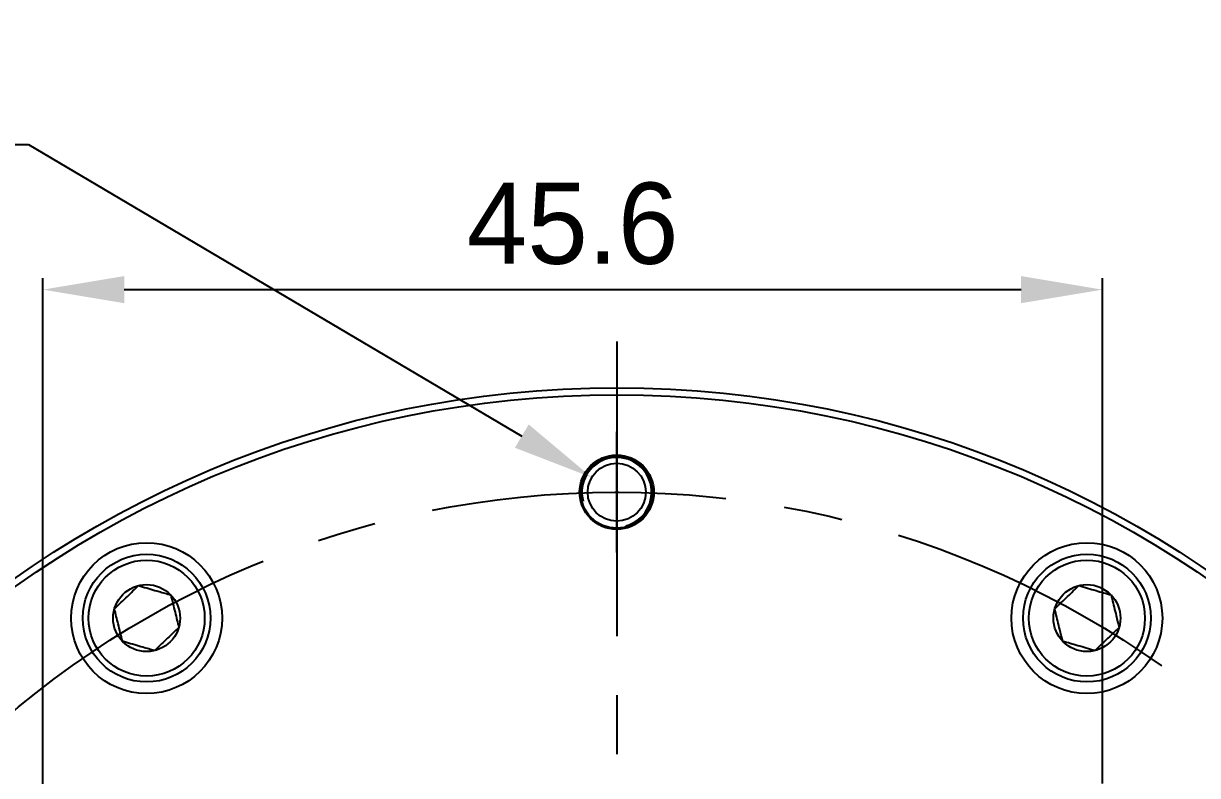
# Model space of a CAD drawing. Header units: millimetres. Extents: x 0 to 420, y 0 to 297.
# Drawn here: x 304.4 to 355, y 176.8 to 209.2 of the extents above; entities that cross this region are included whole.
import ezdxf

# ---------------------------------------------------------------- set-up
doc = ezdxf.new("R2010")
doc.units = ezdxf.units.MM
doc.header["$PDSIZE"] = -1
doc.linetypes.add('CENTERX2', pattern=[20.32, 12.7, -2.54, 2.54, -2.54])
doc.layers.add('중심선', color=1, linetype='CENTERX2')
doc.layers.add('치수선', color=3, linetype='Continuous')
doc.styles.add('누리로봇 문자스타일_20230829', font='GOTHIC.TTF')
doc.dimstyles.new('A3기본 치수스타일', dxfattribs={"dimtxt": 3.5, "dimasz": 3.5, "dimexe": 0.5, "dimexo": 0.3, "dimgap": 1, "dimtad": 1, "dimtoh": 1, "dimdec": 1, "dimzin": 12, "dimdsep": 46, "dimtxsty": '누리로봇 문자스타일_20230829', "dimcen": 0.09, "dimclrd": 3, "dimclre": 3, "dimclrt": 3, "dimadec": 0, "dimazin": 3, "dimtm": 1e-09, "dimtfac": 1, "dimtdec": 1, "dimtofl": 0, "dimtmove": 0, "dimatfit": 3, "dimfxl": 1, "dimfrac": 2, "dimarcsym": 0})
doc.dimstyles.new('A3지시선 치수스타일', dxfattribs={"dimtxt": 3.5, "dimasz": 3.5, "dimexe": 0.5, "dimexo": 0.3, "dimgap": 0.396875, "dimtad": 0, "dimtih": 1, "dimtoh": 1, "dimdec": 1, "dimzin": 12, "dimdsep": 46, "dimtxsty": '누리로봇 문자스타일_20230829', "dimcen": 0.09, "dimclrd": 3, "dimclre": 3, "dimclrt": 3, "dimadec": 0, "dimazin": 3, "dimtm": 1e-09, "dimtfac": 1, "dimtdec": 1, "dimtofl": 0, "dimtmove": 0, "dimatfit": 3, "dimfxl": 1, "dimfrac": 2, "dimarcsym": 0})

# ---------------------------------------------------------------- blocks, each defined once
blk = doc.blocks.new('*D46')
at = {"layer": 'Defpoints', "color": 0}
for p in [(350.915, 197.727), (350.915, 176.143), (305.286, 174.131)]:
    blk.add_point(p, dxfattribs=at)
at = {"layer": '치수선', "color": 3, "lineweight": -2}
for p, q in [((305.286, 174.431), (305.286, 198.227)), ((350.915, 176.443), (350.915, 198.227)), ((308.786, 197.727), (347.415, 197.727))]:
    blk.add_line(p, q, dxfattribs=at)
at = {"layer": '치수선', "color": 3}
for points in [[(308.786, 198.311), (308.786, 197.144), (305.286, 197.727)], [(347.415, 198.311), (347.415, 197.144), (350.915, 197.727)]]:
    blk.add_solid(points, dxfattribs=at)
at = {"layer": '치수선', "color": 3, "insert": (328.1, 200.565), "char_height": 3.5, "attachment_point": 5, "style": '누리로봇 문자스타일_20230829'}
blk.add_mtext('45.6', dxfattribs=at)
blk = doc.blocks.new('*U52')
at = {"layer": '중심선'}
blk.add_line((-2.252, -1.3), (2.252, 1.3), dxfattribs=at)
blk = doc.blocks.new('*U54')
at = {"color": 0, "linetype": 'ByBlock', "lineweight": -2, "rotation": 59.99999999999999}
blk.add_blockref('*U52', (113.017, 198.964), dxfattribs=at)
blk = doc.blocks.new('*D58')
at = {"layer": 'Defpoints', "color": 0}
for p in [(328.924, 189.636), (331.076, 188.364)]:
    blk.add_point(p, dxfattribs=at)
at = {"layer": '치수선', "color": 3, "lineweight": -2}
for p, q in [((301.156, 203.976), (304.656, 203.976)), ((304.656, 203.976), (325.911, 191.416)), ((329.91, 189), (330.09, 189)), ((330, 188.91), (330, 189.09))]:
    blk.add_line(p, q, dxfattribs=at)
at = {"layer": '치수선', "color": 3}
blk.add_solid([(326.207, 191.919), (325.614, 190.914), (328.924, 189.636)], dxfattribs=at)
at = {"layer": '치수선', "color": 3, "insert": (271.092, 203.976), "char_height": 3.5, "attachment_point": 4, "style": '누리로봇 문자스타일_20230829'}
blk.add_mtext('{\\fPMingLiU|b0|i0|c129|p0;6-M3x14DP\\PPCD81}', dxfattribs=at)

msp = doc.modelspace()

# ---------------------------------------------------------------- linework, layer by layer
at = {"color": 7, "linetype": 'Continuous', "lineweight": 25}
for centre, radius in [((330, 148.5), 45), ((330, 148.5), 44.7), ((330, 189), 1.6), ((330, 189), 1.55), ((330, 189), 1.25), ((309.75, 183.574), 3.25), ((350.25, 183.574), 3.25), ((309.75, 183.574), 2.75), ((350.25, 183.574), 2.75), ((309.75, 183.574), 2.5), ((350.25, 183.574), 2.5), ((309.75, 183.574), 1.443), ((350.25, 183.574), 1.443)]:
    msp.add_circle(centre, radius, dxfattribs=at)
msp.add_arc((330, 189), 1.5, 285, 195)
for points, knots in [([(308.363, 183.975), (308.549, 184.154), (308.897, 184.488), (309.243, 184.821), (309.404, 184.975)], [0, 0, 0, 0, 0.534624, 1, 1, 1, 1]), ([(309.404, 184.975), (309.462, 184.958), (309.748, 184.876), (310.226, 184.738), (310.623, 184.623), (310.791, 184.574)], [0, 0, 0, 0, 0.128921, 0.633759, 1, 1, 1, 1]), ([(310.791, 184.574), (310.852, 184.324), (310.968, 183.856), (311.083, 183.39), (311.137, 183.173)], [0, 0, 0, 0, 0.5346258, 1, 1, 1, 1]), ([(348.863, 183.975), (349.049, 184.154), (349.397, 184.488), (349.743, 184.821), (349.904, 184.975)], [0, 0, 0, 0, 0.534624, 1, 1, 1, 1]), ([(349.904, 184.975), (350.152, 184.904), (350.615, 184.77), (351.076, 184.636), (351.291, 184.574)], [0, 0, 0, 0, 0.534625, 1, 1, 1, 1]), ([(351.291, 184.574), (351.305, 184.516), (351.376, 184.227), (351.496, 183.744), (351.595, 183.342), (351.637, 183.173)], [0, 0, 0, 0, 0.1289183, 0.6337587, 1, 1, 1, 1]), ([(308.709, 182.574), (308.648, 182.824), (308.532, 183.292), (308.417, 183.758), (308.363, 183.975)], [0, 0, 0, 0, 0.5346258, 1, 1, 1, 1]), ([(349.209, 182.574), (349.168, 182.743), (349.069, 183.144), (348.949, 183.627), (348.878, 183.916), (348.863, 183.975)], [0, 0, 0, 0, 0.366241, 0.871079, 1, 1, 1, 1]), ([(311.137, 183.173), (310.951, 182.994), (310.603, 182.66), (310.257, 182.328), (310.096, 182.173)], [0, 0, 0, 0, 0.5346262, 1, 1, 1, 1]), ([(351.637, 183.173), (351.451, 182.994), (351.103, 182.66), (350.757, 182.328), (350.596, 182.173)], [0, 0, 0, 0, 0.5346262, 1, 1, 1, 1]), ([(310.096, 182.173), (309.929, 182.221), (309.532, 182.336), (309.054, 182.474), (308.768, 182.557), (308.709, 182.574)], [0, 0, 0, 0, 0.366243, 0.87108, 1, 1, 1, 1]), ([(350.596, 182.173), (350.348, 182.244), (349.885, 182.378), (349.424, 182.512), (349.209, 182.574)], [0, 0, 0, 0, 0.534626, 1, 1, 1, 1])]:
    msp.add_open_spline(points, degree=3, knots=knots, dxfattribs=at)
at = {"layer": '중심선'}
msp.add_line((330, 195.5), (330, 101.5), dxfattribs=at)
msp.add_circle((330, 148.5), 40.5, dxfattribs=at)

# ---------------------------------------------------------------- block references
msp.add_blockref('*U54', (216.983, -9.964))

# ---------------------------------------------------------------- dimensions: what is measured, and where the dimension line sits
at = {"layer": '치수선'}
dim = msp.add_diameter_dim_2p(p1=(331.076, 188.364), p2=(328.924, 189.636), text='{\\fPMingLiU|b0|i0|c129|p0;6-M3x14DP\\PPCD81}', dimstyle='A3지시선 치수스타일', dxfattribs=at)
dim.commit()
dim.dimension.update_dxf_attribs({"geometry": '*D58', "text_midpoint": (285.926, 203.976), "dimtype": 163})
dim = msp.add_linear_dim(base=(350.915, 197.727), p1=(305.286, 174.131), p2=(350.915, 176.143), dimstyle='A3기본 치수스타일', dxfattribs=at)
dim.commit()
dim.dimension.update_dxf_attribs({"geometry": '*D46', "text_midpoint": (328.1, 197.727), "dimtype": 160})

doc.saveas('drawing.dxf')
